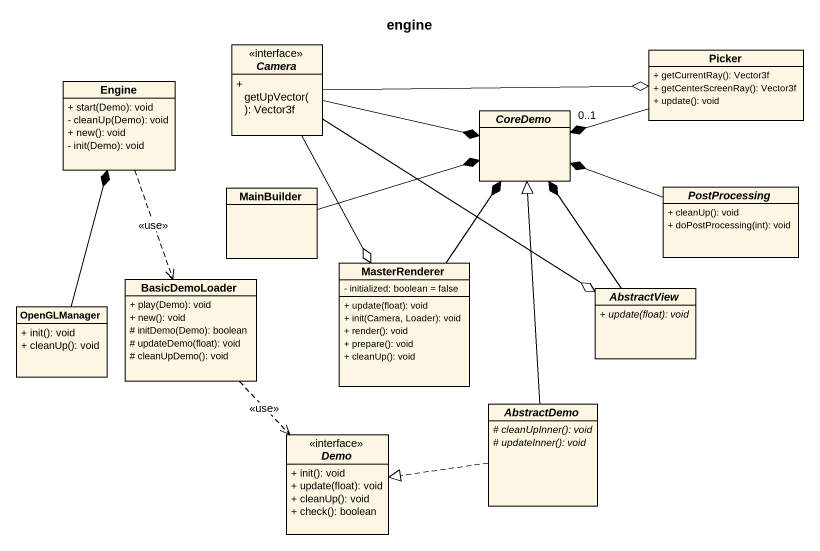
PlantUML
@startuml
title engine
hide circle
hide empty members
skinparam classAttributeIconSize 0
interface Camera {
  + getUpVector(): Vector3f
}
class Picker {
  + getCurrentRay(): Vector3f
  + getCenterScreenRay(): Vector3f
  + update(): void
}
class Engine {
  + start(Demo): void
  - cleanUp(Demo): void
  + new(): void
  - init(Demo): void
}
abstract class CoreDemo
class MainBuilder
abstract class PostProcessing {
  + cleanUp(): void
  + doPostProcessing(int): void
}
class BasicDemoLoader {
  + play(Demo): void
  + new(): void
  # initDemo(Demo): boolean
  # updateDemo(float): void
  # cleanUpDemo(): void
}
class MasterRenderer {
  - initialized: boolean = false
  + update(float): void
  + init(Camera, Loader): void
  + render(): void
  + prepare(): void
  + cleanUp(): void
}
class OpenGLManager {
  + init(): void
  + cleanUp(): void
}
abstract class AbstractView {
  {abstract} + update(float): void
}
abstract class AbstractDemo {
  {abstract} # cleanUpInner(): void
  {abstract} # updateInner(): void
}
interface Demo {
  + init(): void
  + update(float): void
  + cleanUp(): void
  + check(): boolean
}
Camera -right-o Picker
Camera -right-* CoreDemo
Camera --o MasterRenderer
Camera --o AbstractView
Picker -left-* "0..1" CoreDemo
Engine ..> BasicDemoLoader : <<use>>
MainBuilder -right-* CoreDemo
PostProcessing -left-* CoreDemo
BasicDemoLoader ..> Demo : <<use>>
MasterRenderer -up-* CoreDemo
OpenGLManager -up-* Engine
AbstractView -up-* CoreDemo
AbstractDemo -up-|> CoreDemo
AbstractDemo .left.|> Demo
@enduml
